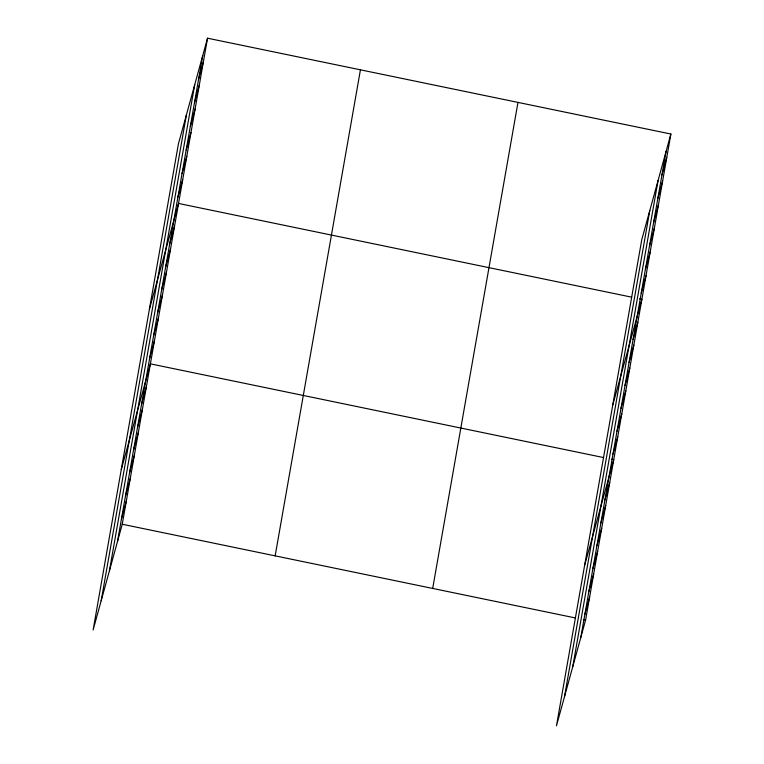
<?xml version="1.0" encoding="UTF-8"?>
<svg xmlns="http://www.w3.org/2000/svg" width="764" height="764" viewBox="0 0 764 764"><rect width="100%" height="100%" fill="white"/><g stroke="black" fill="none" stroke-linecap="round" stroke-linejoin="round"><path stroke-width="1.15" d="M101.163 600.81L186.435 114.772M109.433 570.756L194.715 84.718M117.475 541.59L202.746 55.552M207.531 38.2L178.404 143.938L93.122 629.975L122.25 524.238L207.531 38.2L670.878 134.025L585.596 620.062L556.469 725.8L641.75 239.762L670.878 134.025M275.155 555.858L360.436 69.82M432.691 588.442L517.973 102.405M564.5 696.634L649.782 210.597M572.78 666.58L658.062 180.543M580.812 637.415L666.093 151.377M198.611 79.16L203.386 61.808M194.467 102.768L199.242 85.415M190.322 126.375L195.107 109.023M186.177 149.983L190.962 132.63M182.042 173.59L186.817 156.238M177.897 197.198L182.672 179.846M149.41 309.191L178.537 203.453L631.685 297.167M169.732 243.716L174.517 226.364M165.712 266.636L170.496 249.284M161.691 289.546L166.476 272.194M157.67 312.457L162.455 295.105M153.65 335.377L158.434 318.015M149.629 358.287L154.414 340.935M121.266 469.583L150.393 363.845L603.541 457.56M141.588 404.108L146.373 386.756M137.577 427.028L142.352 409.676M133.557 449.939L138.332 432.586M129.536 472.849L134.311 455.497M125.516 495.769L130.291 478.417M121.495 518.68L126.27 501.327M661.949 174.985L666.733 157.632M657.814 198.592L662.589 181.24M653.669 222.2L658.444 204.847M649.524 245.807L654.309 228.455M645.379 269.415L650.164 252.063M641.244 293.023L646.019 275.67M612.757 405.016L641.875 299.278L639.611 298.81M633.079 339.541L637.854 322.188M629.058 362.461L633.843 345.099M625.038 385.371L629.822 368.019M621.017 408.282L625.802 390.929M616.997 431.192L621.781 413.84M612.976 454.112L617.761 436.76M584.613 565.408L613.74 459.67L611.477 459.202M604.935 499.933L609.72 482.581M600.915 522.853L605.699 505.501M596.894 545.763L601.679 528.411M592.874 568.674L597.658 551.321M588.853 591.594L593.638 574.232M584.832 614.504L589.617 597.152M122.25 524.238L575.407 617.952M583.333 619.594L585.596 620.062"/></g></svg>
